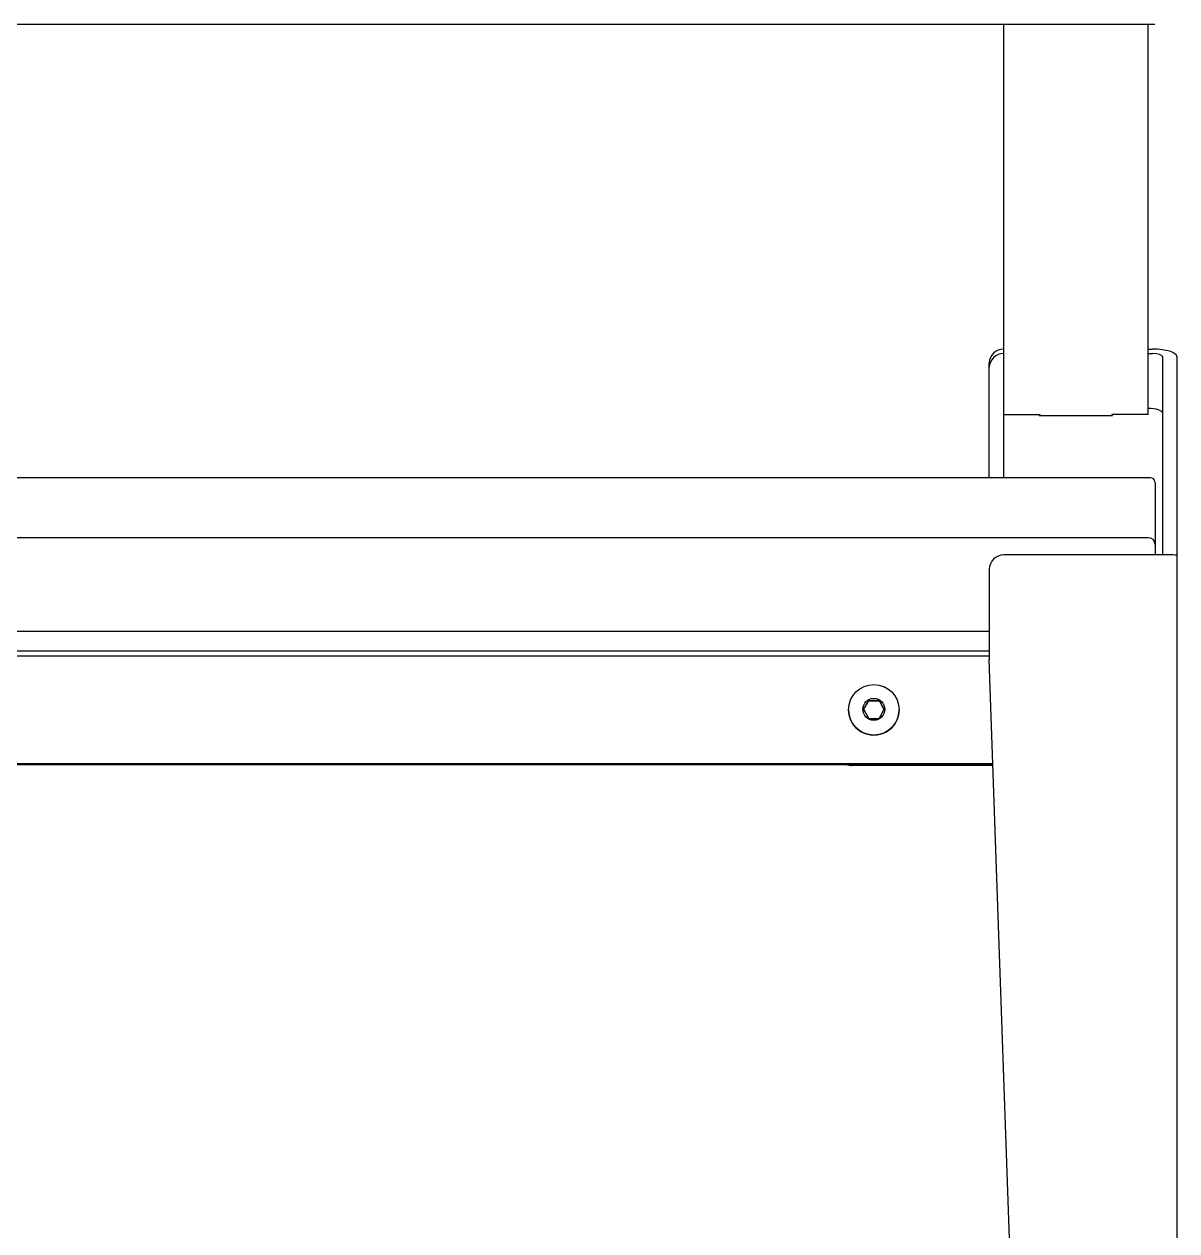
# Model space of a CAD drawing. Header units: millimetres. Extents: x 22162 to 28102, y 3160 to 7360.
# Drawn here: x 24866 to 25185.5, y 6327.3 to 6661.7 of the extents above; entities that cross this region are included whole.
import ezdxf

# ---------------------------------------------------------------- set-up
doc = ezdxf.new("R2010")
doc.units = ezdxf.units.MM
doc.header["$LTSCALE"] = 0.3

msp = doc.modelspace()

# ---------------------------------------------------------------- linework, layer by layer
at = {"color": 7, "linetype": 'Continuous'}
for p, q in [((24591.63, 6661.73), (25179.39, 6661.73)), ((25137.51, 6660.24), (25137.51, 6661.73)), ((25137.51, 6655.68), (25137.51, 6660.24)), ((25177.51, 6660.24), (25177.51, 6661.73)), ((25177.51, 6655.68), (25177.51, 6660.24)), ((25137.51, 6553.55), (25137.51, 6655.68)), ((25177.51, 6553.55), (25177.51, 6655.68)), ((25177.51, 6571.66), (25178.78, 6571.66)), ((25177.51, 6570.43), (25178.78, 6570.43)), ((25181.51, 6569.58), (25181.51, 6514.62)), ((25185.51, 6569.58), (25185.51, 6514.51)), ((25133.51, 6566.62), (25133.51, 6567.86)), ((25133.51, 6535.98), (25133.51, 6566.62)), ((25137.51, 6553.55), (25147.51, 6553.55)), ((25137.51, 6535.98), (25137.51, 6553.55)), ((25147.31, 6553.55), (25147.31, 6553.28)), ((25147.31, 6553.28), (25167.71, 6553.28)), ((25147.51, 6553.55), (25147.51, 6553.28)), ((25177.51, 6553.55), (25167.51, 6553.55)), ((25167.51, 6553.55), (25167.51, 6553.28)), ((25167.71, 6553.28), (25167.71, 6553.55)), ((25178.13, 6535.98), (24592.89, 6535.98)), ((25179.51, 6534.6), (25179.51, 6517.46)), ((25177.58, 6519.39), (24593.44, 6519.39)), ((25179.51, 6517.46), (25179.51, 6514.62)), ((25178.78, 6514.62), (25137.51, 6514.62)), ((25183.54, 6514.62), (25178.78, 6514.62)), ((25185.51, 6514.51), (25185.51, 6084.74)), ((25133.51, 6510.62), (25133.51, 6485.65)), ((24637.51, 6493.48), (25133.51, 6493.48)), ((24637.51, 6488), (25133.51, 6488)), ((24637.51, 6486.65), (25133.51, 6486.65)), ((25147.38, 6088.6), (25133.51, 6485.65)), ((25100.07, 6474.31), (25100.07, 6474.2)), ((25100.07, 6474.31), (25100.07, 6474.2)), ((25100.07, 6474.31), (25100.07, 6474.31)), ((25100.07, 6474.2), (25100.07, 6474.2)), ((25102.95, 6474.31), (25102.95, 6474.2)), ((25102.95, 6474.31), (25102.95, 6474.2)), ((25102.95, 6474.31), (25102.95, 6474.31)), ((25102.95, 6474.2), (25102.95, 6474.2)), ((25094.51, 6471.69), (25094.51, 6471.66)), ((25098.62, 6471.81), (25098.62, 6471.81)), ((25098.62, 6471.81), (25098.62, 6471.81)), ((25100.07, 6469.31), (25100.07, 6469.31)), ((25102.95, 6469.31), (25102.95, 6469.31)), ((25104.4, 6471.81), (25104.4, 6471.81)), ((25104.4, 6471.81), (25104.4, 6471.81)), ((25108.51, 6471.66), (25108.51, 6471.69)), ((25134.53, 6456.46), (24636.49, 6456.46)), ((25134.52, 6456.67), (24636.5, 6456.67)), ((25134.53, 6456.46), (25095.51, 6456.46)), ((25134.54, 6456.25), (25095.51, 6456.25))]:
    msp.add_line(p, q, dxfattribs=at)
for centre, radius, start, end in [((25137.51, 6510.62), 4, 90, 180), ((25183.73, 6500.49), 14.13, 82.7674, 90.782), ((24867.26, 6607.13), 268.03, 329.6767, 330.2931), ((24866.66, 6607.37), 268.73, 329.6775, 330.2923), ((25101.51, 6609.01), 134.72, 269.3865, 270.6135), ((25101.51, 6608.91), 134.72, 269.3865, 270.6135), ((25336.36, 6607.48), 268.73, 209.7077, 210.3225), ((25335.76, 6607.03), 268.03, 209.7069, 210.3233), ((25331.43, 6604.63), 268.03, 209.7069, 210.3233), ((25101.51, 6604.02), 134.72, 269.3865, 270.6135), ((24870.99, 6604.98), 268.73, 329.6775, 330.2923)]:
    msp.add_arc(centre, radius, start, end, dxfattribs=at)
for centre, major_axis, ratio, start_param, end_param in [((25137.51, 6567.86), (-4, 0), 0.951057, 4.712389, 6.283185), ((25137.51, 6566.62), (4, 0), 0.951057, 1.570796, 3.141593), ((25178.78, 6569.58), (-6.73, 0), 0.309017, 3.141593, 4.712389), ((25178.78, 6569.58), (-2.73, 0), 0.309017, 3.141593, 4.712389), ((25177.51, 6553.96), (4, 0), 0.309017, 0, 1.570796), ((25177.51, 6533.98), (-1.62, -1.62), 0.726543, 2.513274, 4.08407), ((25177.51, 6517.39), (-1.44, -1.44), 0.965689, 2.373648, 3.944444), ((25101.51, 6471.66), (-7, 0), 0.999391, 0, 3.141593), ((25095.51, 6460.25), (4, 0), 0.999391, 4.387289, 4.712389)]:
    msp.add_ellipse(centre, major_axis=major_axis, ratio=ratio, start_param=start_param, end_param=end_param, dxfattribs=at)
for centre, major_axis in [((25101.51, 6471.69), (-7, 0)), ((25101.51, 6471.81), (-3.03, 0))]:
    msp.add_ellipse(centre, major_axis=major_axis, ratio=0.999391, dxfattribs=at)

doc.saveas('drawing.dxf')
